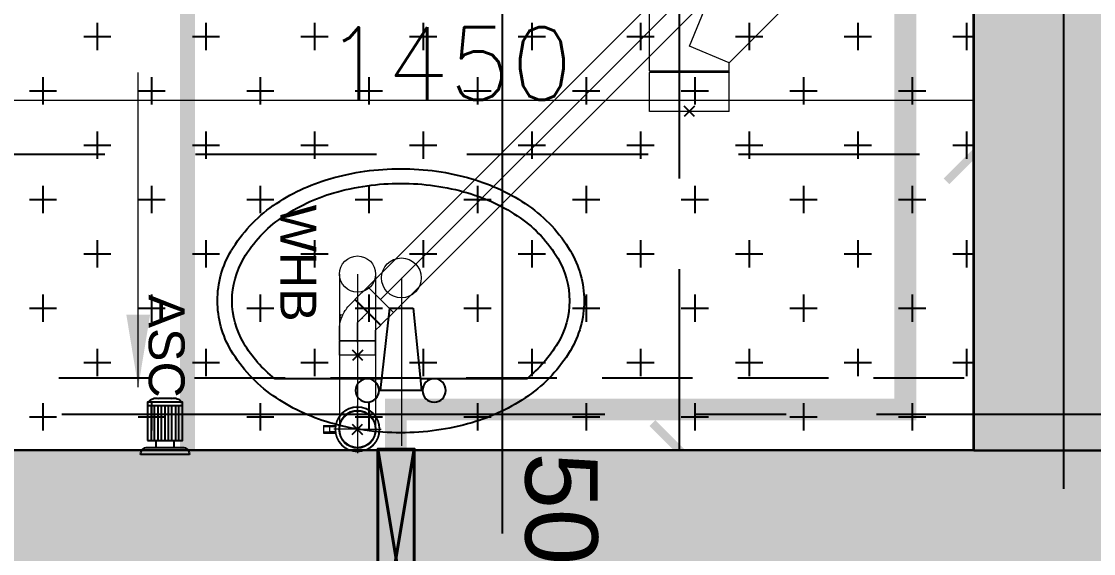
# Model space of a CAD drawing. Header units: millimetres. Extents: x -414464 to 1686, y -90036 to 108605.
# Drawn here: x -116431 to -114950, y -62607 to -61873 of the extents above; entities that cross this region are included whole.
import ezdxf

# ---------------------------------------------------------------- set-up
doc = ezdxf.new("R2010")
doc.units = ezdxf.units.MM
doc.header["$LTSCALE"] = 1000
doc.header["$MEASUREMENT"] = 0
for name, pattern in [('$1$AUDIT_D_120904163729-0', [0]), ('$36$HIDDEN', [0.375, 0.25, -0.125]), ('2BHK-A - FRONT$1$AUDIT_D_120904163729-0', [0]), ('2BHK-A - FRONT$1$HIDDEN', [0.375, 0.25, -0.125]), ('AUDIT_D_120904163729-0', [0]), ('T8(T9 IS SIMILAR) - DIMENSION & TEXTING$1$( Hidden )', [0.375, 0.25, -0.125]), ('T8(T9 IS SIMILAR) - DIMENSION & TEXTING$1$1', [0]), ('T8(T9 IS SIMILAR) - DIMENSION & TEXTING$1$3BHK-D$0$HIDDEN', [0.375, 0.25, -0.125]), ('T8(T9 IS SIMILAR) - DIMENSION & TEXTING$1$AUDIT_D_120904163729-0', [0]), ('T8(T9 IS SIMILAR) - DIMENSION & TEXTING$1$CENTERX2', [101.6, 63.5, -12.7, 12.7, -12.7]), ('T8(T9 IS SIMILAR) - DIMENSION & TEXTING$1$HIDDEN', [0.375, 0.25, -0.125]), ('T8_REFUGE COLUMNS$1$CENTER2', [1.125, 0.75, -0.125, 0.125, -0.125])]:
    doc.linetypes.add(name, pattern=pattern)
doc.layers.get('0').update_dxf_attribs({"linetype": 'AUDIT_D_120904163729-0'})
for name, color, linetype in [('$0$A-HATCH -160', 251, '$1$AUDIT_D_120904163729-0'), ('$21$A-DIMENSIONS', 2, '$36$HIDDEN'), ('2BHK-A - FRONT$1$$0$LEDGE WALL', 5, 'Continuous'), ('2BHK-A - FRONT$1$A-HATCH -160', 251, '2BHK-A - FRONT$1$AUDIT_D_120904163729-0'), ('2BHK-A - FRONT$1$A-SANITARY', 2, 'Continuous'), ('2BHK-A - FRONT$1$A-TOI SUNK 50MM', 8, 'Continuous'), ('a-rcc', 3, 'Continuous'), ('T8(T9 IS SIMILAR) - DIMENSION & TEXTING$1$A-DIMENSIONS', 2, 'T8(T9 IS SIMILAR) - DIMENSION & TEXTING$1$HIDDEN'), ('T8(T9 IS SIMILAR) - DIMENSION & TEXTING$1$A-FIRE FIGHTING', 7, 'T8(T9 IS SIMILAR) - DIMENSION & TEXTING$1$AUDIT_D_120904163729-0'), ('T8(T9 IS SIMILAR) - DIMENSION & TEXTING$1$A-PLUMBING', 7, 'T8(T9 IS SIMILAR) - DIMENSION & TEXTING$1$AUDIT_D_120904163729-0'), ('T8(T9 IS SIMILAR) - DIMENSION & TEXTING$1$KITCHEN BLOCK', 255, 'Continuous'), ('T8(T9 IS SIMILAR) - DIMENSION & TEXTING$1$pl-110 dia soil pipe', 1, 'Continuous'), ('T8(T9 IS SIMILAR) - DIMENSION & TEXTING$1$U-TI-BOILER', 1, 'T8(T9 IS SIMILAR) - DIMENSION & TEXTING$1$1'), ('T8(T9 IS SIMILAR) - DIMENSION & TEXTING$1$U-TI-TEXT', 7, 'Continuous'), ('T8(T9 IS SIMILAR) - DIMENSION & TEXTING$1$U-TI-WS', 5, 'Continuous'), ('T8(T9 IS SIMILAR)$1$$6$a-beam 2', 50, 'Continuous'), ('T8_REFUGE COLUMNS$1$A-CENTERLINE', 193, 'T8_REFUGE COLUMNS$1$CENTER2'), ('T8_REFUGE COLUMNS$1$A-RCC COLS', 3, 'Continuous'), ('T8_TYPICAL COLUMNS$1$A-RCC COLS', 3, 'Continuous')]:
    doc.layers.add(name, color=color, linetype=linetype)
for name, color, linetype, lineweight in [('2BHK-A - FRONT$1$a-TOI-fixtures', 251, 'Continuous', 0), ('T8(T9 IS SIMILAR) - DIMENSION & TEXTING$1$pl-50dia waste pie', 6, 'Continuous', 0), ('T8(T9 IS SIMILAR) - DIMENSION & TEXTING$1$pl-50dia waste pipe1', 6, 'Continuous', 0), ('T8(T9 IS SIMILAR) - DIMENSION & TEXTING$1$R0-18-10-2014-T1-1st Podium Floor Plan$0$Text', 2, 'Continuous', 0), ('T8(T9 IS SIMILAR) - DIMENSION & TEXTING$1$U-IPD-WS-FIRE', 1, 'Continuous', 40), ('T8(T9 IS SIMILAR) - DIMENSION & TEXTING$1$U-IPD-WS-TEXT', 7, 'Continuous', 0), ('T8(T9 IS SIMILAR)$1$D&W', 8, 'Continuous', 25)]:
    doc.layers.add(name, color=color, linetype=linetype, lineweight=lineweight)
for name, color, linetype, lineweight, true_color in [('T8(T9 IS SIMILAR) - DIMENSION & TEXTING$1$GEB-BEZUG', 2, 'Continuous', 25, 0xffff00), ('T8(T9 IS SIMILAR) - DIMENSION & TEXTING$1$U-IPD-SP-SLEV-50', 7, 'T8(T9 IS SIMILAR) - DIMENSION & TEXTING$1$3BHK-D$0$HIDDEN', 40, 0x2f0dd9), ('T8_REFUGE COLUMNS$1$COL-HATCH', 7, 'Continuous', 25, 0xa3a3a3), ('T8_TYPICAL COLUMNS$1$$0$COL-HATCH', 7, 'Continuous', 25, 0xa3a3a3)]:
    doc.layers.add(name, color=color, linetype=linetype, lineweight=lineweight, true_color=true_color)
doc.styles.add('T8(T9 IS SIMILAR) - DIMENSION & TEXTING$1$arial', font='sanss___.ttf')
doc.styles.add('T8(T9 IS SIMILAR) - DIMENSION & TEXTING$1$Romans 1', font='romans.shx', dxfattribs={"height": 100})
doc.styles.add('T8(T9 IS SIMILAR) - DIMENSION & TEXTING$1$Tahoma', font='tahoma.ttf')
doc.dimstyles.new('T8(T9 IS SIMILAR) - DIMENSION & TEXTING$1$ALPINE S', dxfattribs={"dimscale": 0, "dimtxt": 100, "dimasz": 75, "dimexe": 0, "dimexo": 0, "dimgap": 75, "dimtad": 1, "dimdec": 0, "dimzin": 0, "dimdsep": 46, "dimtxsty": 'T8(T9 IS SIMILAR) - DIMENSION & TEXTING$1$Romans 1', "dimblk": 'T8(T9 IS SIMILAR) - DIMENSION & TEXTING$1$_ArchTick', "dimcen": 0.09, "dimclrd": 256, "dimclre": 256, "dimclrt": 7, "dimadec": 0, "dimazin": 0, "dimtfac": 1, "dimtdec": 0, "dimtofl": 0, "dimtmove": 1, "dimatfit": 0, "dimldrblk": 'T8(T9 IS SIMILAR) - DIMENSION & TEXTING$1$_Open90', "dimfxl": 1, "dimtolj": 1, "dimtzin": 0, "dimarcsym": 0})
doc.dimstyles.new('T8(T9 IS SIMILAR) - DIMENSION & TEXTING$1$SAMATA STD', dxfattribs={"dimtxt": 100, "dimasz": 50, "dimexe": 50, "dimexo": 50, "dimgap": 10, "dimtad": 0, "dimdec": 0, "dimrnd": 5, "dimzin": 0, "dimdsep": 46, "dimtxsty": 'T8(T9 IS SIMILAR) - DIMENSION & TEXTING$1$Tahoma', "dimblk": 'T8(T9 IS SIMILAR) - DIMENSION & TEXTING$1$_Origin2', "dimcen": -50, "dimdle": 50, "dimclrd": 7, "dimclre": 7, "dimclrt": 7, "dimadec": 0, "dimazin": 0, "dimtfac": 1, "dimtdec": 0, "dimtmove": 1, "dimatfit": 3, "dimfxl": 150, "dimtfill": 1, "dimtolj": 1, "dimtzin": 0, "dimlwd": -1, "dimlwe": -1, "dimarcsym": 0})

# ---------------------------------------------------------------- blocks, each defined once
blk = doc.blocks.new('T8_REFUGE COLUMNS')
at = {"layer": 'T8_REFUGE COLUMNS$1$COL-HATCH', "linetype": 'ByBlock'}
h = blk.add_hatch(color=256, dxfattribs=at)
h.dxf.hatch_style = 1
h.paths.add_polyline_path([(1202942.1, -5723474.9), (1202692.1, -5723474.9), (1202692.1, -5721674.9), (1202942.1, -5721674.9)])
at = {"layer": 'T8_REFUGE COLUMNS$1$A-CENTERLINE'}
for p, q in [((1202642.1, -5728808.5), (1202642.1, -5698573.6)), ((1217370.3, -5721799.9), (1182156.9, -5721799.9)), ((1217431.8, -5722574.9), (1182156.9, -5722574.9))]:
    blk.add_line(p, q, dxfattribs=at)
at = {"layer": 'T8_REFUGE COLUMNS$1$A-RCC COLS', "linetype": 'ByBlock'}
blk.add_lwpolyline([(1202942.1, -5723474.9), (1202692.1, -5723474.9), (1202692.1, -5721674.9), (1202942.1, -5721674.9)], close=True, dxfattribs=at)
blk = doc.blocks.new('T8_TYPICAL COLUMNS')
at = {"layer": 'T8_TYPICAL COLUMNS$1$$0$COL-HATCH', "linetype": 'ByBlock'}
h = blk.add_hatch(color=256, dxfattribs=at)
h.dxf.hatch_style = 1
h.paths.add_polyline_path([(1200282.2, -5721924), (1202692.3, -5721924), (1202692.3, -5721674), (1200282.2, -5721674)])
h.paths.add_polyline_path([(1209852.3, -5721674), (1212262.3, -5721674), (1212262.3, -5721924), (1209852.3, -5721924)])
at = {"layer": 'T8_TYPICAL COLUMNS$1$A-RCC COLS', "linetype": 'ByBlock'}
blk.add_lwpolyline([(1200282.2, -5721924), (1202692.3, -5721924), (1202692.3, -5721674), (1200282.2, -5721674)], close=True, dxfattribs=at)
blk.add_blockref('T8_REFUGE COLUMNS', (0, 0), dxfattribs=at)
blk = doc.blocks.new('2BHK-A - FRONT$1$WB1')
at = {"layer": '2BHK-A - FRONT$1$A-SANITARY', "color": 0, "ltscale": 1000}
for p, q in [((190074.4, -1779394.5), (190063, -1779507.9)), ((190106.8, -1779394.5), (190119.9, -1779507.9)), ((189917.5, -1779491.7), (190064.6, -1779491.7)), ((190118, -1779491.7), (190265.4, -1779491.7)), ((190061.5, -1779507.9), (190121.4, -1779507.9))]:
    blk.add_line(p, q, dxfattribs=at)
at = {"layer": '2BHK-A - FRONT$1$A-SANITARY', "color": 0}
blk.add_line((190106.8, -1779394.5), (190074.4, -1779394.5), dxfattribs=at)
for centre, major_axis, start_param, end_param in [((190091.4, -1779555.7), (-92.6, 341.5), 6.018375, 6.298924), ((190091.4, -1779555.7), (-92.6, 341.5), 5.737826, 6.018375), ((190067.1, -1779471.3), (-69.6, 256.7), 0.015739, 0.342992), ((190091.4, -1779555.7), (-87.3, 322), 6.018375, 6.298924), ((190091.4, -1779555.7), (-87.3, 322), 5.737826, 6.018375), ((190115.8, -1779471.3), (-69.6, 256.7), 5.410573, 5.737826), ((190067.1, -1779471.3), (-64.3, 237.2), 0.015739, 0.342992), ((190115.8, -1779471.3), (-64.3, 237.2), 5.410573, 5.737826), ((190030, -1779417.8), (-52.6, 193.9), 0.342992, 0.768932), ((190152.9, -1779417.8), (-52.6, 193.9), 4.984633, 5.410573), ((190030, -1779417.8), (-47.3, 174.4), 0.342992, 0.768932), ((190152.9, -1779417.8), (-47.3, 174.4), 4.984633, 5.410573), ((189973.2, -1779384.1), (-35.3, 130.2), 0.768932, 1.305986), ((189973.2, -1779384.1), (-30, 110.7), 0.768932, 1.305986), ((190209.6, -1779384.1), (-30, 110.7), 4.447579, 4.984633), ((190209.6, -1779384.1), (-35.3, 130.2), 4.447579, 4.984633), ((189973.2, -1779384.1), (-35.3, 130.2), 1.305986, 1.84304), ((189973.2, -1779384.1), (-30, 110.7), 1.305986, 1.84304), ((190209.6, -1779384.1), (-30, 110.7), 3.910525, 4.447579), ((190209.6, -1779384.1), (-35.3, 130.2), 3.910525, 4.447579), ((190030, -1779350.3), (-47.3, 174.4), 1.84304, 2.20494), ((190152.9, -1779350.3), (-47.3, 174.4), 3.548625, 3.910525), ((190030, -1779350.3), (-52.6, 193.9), 1.84304, 2.268981), ((190152.9, -1779350.3), (-52.6, 193.9), 3.484585, 3.910525), ((190045.3, -1779507.9), (-4.2, 15.6), 6.018375, 12.30156), ((190137.6, -1779507.9), (-4.2, 15.6), 6.018375, 12.30156), ((190067.1, -1779296.9), (-69.6, 256.7), 2.268981, 2.596234), ((190115.8, -1779296.9), (-69.6, 256.7), 3.157331, 3.484585), ((190091.4, -1779212.5), (-92.6, 341.5), 2.596234, 2.876783), ((190091.4, -1779212.5), (-92.6, 341.5), 2.876783, 3.157331)]:
    blk.add_ellipse(centre, major_axis=major_axis, ratio=1, start_param=start_param, end_param=end_param, dxfattribs=at)
blk = doc.blocks.new('2BHK-A - FRONT')
at = {"layer": '2BHK-A - FRONT$1$A-HATCH -160', "linetype": 'ByBlock'}
h = blk.add_hatch(dxfattribs=at)
h.set_pattern_fill('ANSI32', color=256, scale=150)
h.set_pattern_definition([(45, (0, -0.55), (-39.77475644, 39.77475644), []), (45, (26.517, -0.55), (-39.77475644, 39.77475644), [])])
h.paths.add_polyline_path([(1145269.9, -5728524.2), (1145269.9, -5728684.2), (1144639.8, -5728684.2), (1144639.8, -5726829.5), (1144799.8, -5726829.5), (1144799.8, -5728524.2)])
h.paths.add_polyline_path([(1148934.5, -5727449.8), (1148934.5, -5727609.8), (1147999.5, -5727609.8), (1147999.5, -5727009.5), (1148159.5, -5727009.5), (1148159.5, -5727449.8)])
h.paths.add_polyline_path([(1147999.5, -5728684.2), (1147999.5, -5728524.2), (1147369.9, -5728524.2), (1147369.9, -5728684.2)])
edge = h.paths.add_edge_path()
edge.add_line((1151334.5, -5727449.8), (1151779.5, -5727449.8))
edge.add_line((1151779.5, -5727449.8), (1151779.5, -5727609.8))
edge.add_line((1151704.5, -5727609.8), (1151334.5, -5727609.8))
edge.add_line((1151334.5, -5727609.8), (1151334.5, -5727449.8))
h.paths.add_polyline_path([(1146264.5, -5719573.8), (1146424.5, -5719573.8), (1146424.5, -5719224.6), (1146264.5, -5719224.6)])
h.paths.add_polyline_path([(1145549.4, -5721834.4), (1145788.9, -5721834.4), (1145790, -5721674.6), (1145549.4, -5721674.6)])
h.paths.add_polyline_path([(1145949.5, -5721924.2), (1145949.5, -5722524.6), (1145789.5, -5722524.6), (1145789.5, -5721924.2)])
h.paths.add_polyline_path([(1144599.5, -5721924.6), (1144759.5, -5721924.6), (1144762, -5722524.6), (1144602, -5722524.6)])
h.paths.add_polyline_path([(1144599.5, -5723474.6), (1144599.5, -5723174.6), (1144759.5, -5723174.6), (1144759.5, -5723314.6), (1145789.5, -5723314.6), (1145789.5, -5723174.6), (1145949.5, -5723174.6), (1145949.5, -5723474.2)])
at = {"layer": '2BHK-A - FRONT$1$A-TOI SUNK 50MM'}
h = blk.add_hatch(dxfattribs=at)
h.set_pattern_fill('CROSS', color=256, scale=300, style=0)
h.set_pattern_definition([(0, (0, -0.9), (75, 75), [37.5, -112.5]), (90, (18.75, -19.65), (-75, 75), [37.5, -112.5])])
h.paths.add_polyline_path([(1142149.5, -5723374.6), (1144599.5, -5723374.6), (1144599.5, -5721924.9), (1142149.5, -5721924.9)])
h.paths.add_polyline_path([(1148199.2, -5723374.6), (1145949.5, -5723374.6), (1145949.5, -5721924.9), (1148199.2, -5721924.9)])
at = {"layer": '2BHK-A - FRONT$1$$0$LEDGE WALL', "linetype": '2BHK-A - FRONT$1$HIDDEN', "ltscale": 0.5}
blk.add_line((1148099.2, -5723374.6), (1148099.2, -5721924.9), dxfattribs=at)
at = {"layer": '2BHK-A - FRONT$1$A-TOI SUNK 50MM'}
blk.add_lwpolyline([(1148199.2, -5723374.6), (1145949.5, -5723374.6), (1145949.5, -5721924.9), (1148199.2, -5721924.9)], close=True, dxfattribs=at)
at = {"layer": '2BHK-A - FRONT$1$a-TOI-fixtures'}
blk.add_line((1147715.8, -5723375.9), (1147716, -5721924.9), dxfattribs=at)
at = {"layer": '2BHK-A - FRONT$1$a-TOI-fixtures', "extrusion": (-3.53358e-09, 2.53027e-07, 1)}
blk.add_line((1147961.3, -5722714.2, 0), (1148192.9, -5722714.2, 0), dxfattribs=at)
blk.add_circle((1147961.3, -5722714.2, -1.5), 27.5, dxfattribs=at)
at = {"layer": '2BHK-A - FRONT$1$a-TOI-fixtures', "extrusion": (-8.33267e-18, 2.28211e-17, -1), "zscale": -1, "rotation": 270.0082880866066}
blk.add_blockref('2BHK-A - FRONT$1$WB1', (631363.7, -5532366.2, 0), dxfattribs=at)
blk = doc.blocks.new('T8(T9 IS SIMILAR) - DIMENSION & TEXTING$1$_ArchTick')
at = {"color": 0, "linetype": 'ByBlock', "const_width": 0.15}
blk.add_lwpolyline([(-0.5, -0.5), (0.5, 0.5)], dxfattribs=at)
blk = doc.blocks.new('*D1503')
at = {"layer": 'T8(T9 IS SIMILAR) - DIMENSION & TEXTING$1$A-DIMENSIONS', "linetype": 'T8(T9 IS SIMILAR) - DIMENSION & TEXTING$1$HIDDEN', "lineweight": -2, "transparency": 16777216}
for p, q in [((1200442.3, -5721924.4), (1200442.3, -5722330.4)), ((1202692, -5721924.4), (1202692, -5722330.4))]:
    blk.add_line(p, q, dxfattribs=at)
at = {"layer": 'T8(T9 IS SIMILAR) - DIMENSION & TEXTING$1$A-DIMENSIONS', "lineweight": -2, "transparency": 16777216}
blk.add_line((1202692, -5722330.4), (1200442.3, -5722330.4), dxfattribs=at)
at = {"layer": 'T8(T9 IS SIMILAR) - DIMENSION & TEXTING$1$A-DIMENSIONS', "linetype": 'ByBlock', "lineweight": -2, "transparency": 16777216, "xscale": 75, "yscale": 75, "zscale": 75, "rotation": 180}
blk.add_blockref('T8(T9 IS SIMILAR) - DIMENSION & TEXTING$1$_ArchTick', (1200442.3, -5722330.4), dxfattribs=at)
at = {"layer": 'T8(T9 IS SIMILAR) - DIMENSION & TEXTING$1$A-DIMENSIONS', "linetype": 'ByBlock', "lineweight": -2, "transparency": 16777216, "xscale": 75, "yscale": 75, "zscale": 75}
blk.add_blockref('T8(T9 IS SIMILAR) - DIMENSION & TEXTING$1$_ArchTick', (1202692, -5722330.4), dxfattribs=at)
at = {"layer": 'T8(T9 IS SIMILAR) - DIMENSION & TEXTING$1$A-DIMENSIONS', "color": 7, "linetype": 'ByBlock', "transparency": 16777216, "insert": (1201567.1, -5722205.4), "char_height": 100, "attachment_point": 5, "style": 'T8(T9 IS SIMILAR) - DIMENSION & TEXTING$1$Romans 1'}
blk.add_mtext('\\A1;2250', dxfattribs=at)
blk = doc.blocks.new('T8(T9 IS SIMILAR) - DIMENSION & TEXTING$1$_Open90')
at = {"color": 0, "linetype": 'ByBlock', "lineweight": -2}
for p, q in [((-0.5, 0.5), (0, 0)), ((0, 0), (-1, 0)), ((0, 0), (-0.5, -0.5))]:
    blk.add_line(p, q, dxfattribs=at)
blk = doc.blocks.new('*D1504')
at = {"layer": 'T8(T9 IS SIMILAR) - DIMENSION & TEXTING$1$A-DIMENSIONS', "lineweight": -2, "transparency": 16777216}
blk.add_line((1202283.3, -5723374), (1202283.3, -5721924.4), dxfattribs=at)
at = {"layer": 'T8(T9 IS SIMILAR) - DIMENSION & TEXTING$1$A-DIMENSIONS', "linetype": 'ByBlock', "lineweight": -2, "transparency": 16777216, "xscale": 75, "yscale": 75, "zscale": 75}
for p, rotation in [((1202283.3, -5721924.4), 90), ((1202283.3, -5723374), 270)]:
    blk.add_blockref('T8(T9 IS SIMILAR) - DIMENSION & TEXTING$1$_ArchTick', p, dxfattribs=dict(at, rotation=rotation))
at = {"layer": 'T8(T9 IS SIMILAR) - DIMENSION & TEXTING$1$A-DIMENSIONS', "color": 7, "linetype": 'ByBlock', "transparency": 16777216, "insert": (1202158.3, -5722649.2), "char_height": 100, "attachment_point": 5, "rotation": 90, "style": 'T8(T9 IS SIMILAR) - DIMENSION & TEXTING$1$Romans 1'}
blk.add_mtext('\\A1;1450', dxfattribs=at)
blk = doc.blocks.new('T8(T9 IS SIMILAR) - DIMENSION & TEXTING$1$A$C7A147FD6')
at = {"layer": 'T8(T9 IS SIMILAR) - DIMENSION & TEXTING$1$U-IPD-SP-SLEV-50', "linetype": 'ByBlock', "elevation": -0.6}
blk.add_lwpolyline([(-4762, -7322.9), (-4462, -7322.9), (-4462, -7372.9), (-4762, -7372.9), (-4762, -7322.9), (-4462, -7372.9), (-4762, -7372.9), (-4462, -7322.9)], dxfattribs=at)
at = {"layer": 'T8(T9 IS SIMILAR) - DIMENSION & TEXTING$1$U-IPD-WS-FIRE', "color": 92, "linetype": 'T8(T9 IS SIMILAR) - DIMENSION & TEXTING$1$( Hidden )', "ltscale": 2, "true_color": 0x00d200, "const_width": 30, "elevation": -0.6}
blk.add_lwpolyline([(-6234.2, -6644.8), (-4816.4, -6644.8), (-4816.4, -7348.4), (-4446.6, -7348.4), (-4446.6, -8112.8), (-4197.7, -8112.1)], dxfattribs=at)
at = {"layer": 'T8(T9 IS SIMILAR) - DIMENSION & TEXTING$1$U-IPD-WS-TEXT', "insert": (-4757.1, -7069.4, -1), "char_height": 100, "attachment_point": 1, "rotation": 359.9999, "style": 'T8(T9 IS SIMILAR) - DIMENSION & TEXTING$1$arial'}
blk.add_mtext_dynamic_manual_height_columns('50MM%%C SLEEVE', width=1876.047, gutter_width=0.75, heights=[0], dxfattribs=at)
blk = doc.blocks.new('T8(T9 IS SIMILAR) - DIMENSION & TEXTING$1$Einfügepunkt')
at = {"layer": 'T8(T9 IS SIMILAR) - DIMENSION & TEXTING$1$GEB-BEZUG'}
for p, q in [((-7.1, -7.1), (7.1, 7.1)), ((-7.1, 7.1), (7.1, -7.1))]:
    blk.add_line(p, q, dxfattribs=at)
blk = doc.blocks.new('T8(T9 IS SIMILAR) - DIMENSION & TEXTING$1$367.135.16.1_A')
at = {"lineweight": 13, "ltscale": 25}
for p, q in [((-55, 251.1), (-55, 270)), ((-55, 270), (55, 270)), ((55, 251.1), (55, 270)), ((-166.2, 178.4), (-88.4, 256.2)), ((-88.4, 256.2), (-75, 242.8)), ((-75, 242.8), (-152.8, 165)), ((-151.3, 163.5), (-73.5, 241.3)), ((-75, 241.3), (-151.3, 165)), ((-75, 241.3), (-75, 242.8)), ((-75, 241.3), (-73.5, 241.3)), ((-73.5, 241.3), (-55, 222.8)), ((-53.9, 250), (-55, 251.1)), ((55, 251.1), (-55, 251.1)), ((-53.9, 250), (-55, 248.9)), ((-55, 222.8), (-55, 248.9)), ((-55, 248.9), (55, 248.9)), ((53.9, 250), (-53.9, 250)), ((53.9, 250), (55, 251.1)), ((53.9, 250), (55, 248.9)), ((55, 56.1), (55, 248.9)), ((0, 90), (-55, 222.8)), ((-166.2, 178.4), (-152.8, 165)), ((-151.3, 165), (-152.8, 165)), ((-151.3, 165), (-151.3, 163.5)), ((-151.3, 163.5), (-55, 67.2)), ((-55, 67.2), (0, 90)), ((-55, 56.1), (-55, 67.2)), ((-53.9, 55), (-55, 56.1)), ((55, 56.1), (-55, 56.1)), ((-53.9, 55), (-55, 53.9)), ((-55, 0), (-55, 53.9)), ((-55, 53.9), (55, 53.9)), ((-53.9, 55), (53.9, 55)), ((53.9, 55), (55, 56.1)), ((53.9, 55), (55, 53.9)), ((55, 0), (55, 53.9)), ((-55, 0), (55, 0))]:
    blk.add_line(p, q, dxfattribs=at)
blk.add_blockref('T8(T9 IS SIMILAR) - DIMENSION & TEXTING$1$Einfügepunkt', (0, 0), dxfattribs=at)
blk = doc.blocks.new('T8(T9 IS SIMILAR) - DIMENSION & TEXTING$1$361.771.16.1_G')
at = {"lineweight": 13, "ltscale": 25}
for p, q in [((0, 0), (0, 32.8)), ((-47, 5.2), (-30.6, 5.2)), ((-47, -5.2), (-47, 5.2)), ((-47, 3.7), (-30.8, 3.7)), ((-38, 3.7), (-38, -3.8)), ((-30.8, 3.7), (-38, 3.7)), ((-47, -3.7), (-30.8, -3.7)), ((-47, -5.2), (-30.6, -5.2)), ((-38, -3.8), (-30.8, -3.8)), ((0, 0), (-32.8, 0)), ((0, 0), (0, -32.8)), ((0, 0), (32.8, 0))]:
    blk.add_line(p, q, dxfattribs=at)
for radius in [31, 30.3, 26, 25]:
    blk.add_circle((0, 0), radius, dxfattribs=at)
blk.add_blockref('T8(T9 IS SIMILAR) - DIMENSION & TEXTING$1$Einfügepunkt', (0, 0), dxfattribs=at)
blk = doc.blocks.new('T8(T9 IS SIMILAR) - DIMENSION & TEXTING$1$361.045.16.1_A')
at = {"ltscale": 25}
for p, q in [((-49.5, 14.1), (-14.1, 49.5)), ((3.2, 32.2), (-14.1, 49.5)), ((3.2, 32.2), (-32.2, -3.2)), ((-31.5, -3.9), (3.9, 31.5)), ((3.2, 31.5), (-31.5, -3.2)), ((3.2, 31.5), (3.2, 32.2)), ((3.2, 31.5), (3.9, 31.5)), ((10.4, 25), (3.9, 31.5)), ((-13.8, 13.8), (-15.6, 15.6)), ((-32.2, -3.2), (-49.5, 14.1)), ((0, 0), (-13.8, 13.8)), ((-5.6, 5.6), (-7.3, 7.3)), ((0, -10.4), (0, 0)), ((23.4, 11.3), (20.3, 10.9)), ((24.5, 8.5), (22, 6.6)), ((23.4, 11.3), (24.5, 8.5)), ((-31.5, -3.2), (-32.2, -3.2)), ((-31.5, -3.2), (-31.5, -3.9)), ((-25, -10.4), (-31.5, -3.9)), ((-25, -24.5), (-25, -10.4)), ((0, -24.5), (0, -10.4)), ((25, -24.5), (25, -10.4)), ((-24.5, -25), (-25, -24.5)), ((25, -24.5), (-25, -24.5)), ((-24.5, -25), (-25, -25.5)), ((-25, -45), (-25, -25.5)), ((-25, -25.5), (25, -25.5)), ((-24.5, -25), (24.5, -25)), ((0, -27), (0, -24.5)), ((24.5, -25), (25, -24.5)), ((24.5, -25), (25, -25.5)), ((25, -45), (25, -25.5)), ((0, -45), (0, -42.5)), ((-25, -45), (25, -45)), ((0, -45), (-2.5, -45)), ((0, -45), (0, -47.5)), ((0, -45), (2.5, -45))]:
    blk.add_line(p, q, dxfattribs=at)
for start, end in [(25.1575, 45), (0, 19.8425)]:
    blk.add_arc((-25, -10.4), 50, start, end, dxfattribs=at)
blk.add_open_spline([(22, 6.6), (22, 6.6), (22, 6.6), (22, 6.8), (21.9, 6.9), (21.8, 7.2), (21.7, 7.4), (21.5, 7.8), (21.4, 8), (21.3, 8.3), (21.2, 8.5), (21.1, 8.8), (21, 8.9), (20.9, 9.3), (20.8, 9.4), (20.7, 9.8), (20.6, 10.1), (20.4, 10.5), (20.4, 10.6), (20.3, 10.8), (20.3, 10.9), (20.3, 10.9)], degree=3, knots=[-0.7326885, -0.7326885, -0.7326885, -0.7326885, -0.6703276, -0.6703276, -0.5851203, -0.5851203, -0.4924215, -0.4924215, -0.4253679, -0.4253679, -0.3759063, -0.3759063, -0.3289293, -0.3289293, -0.2716255, -0.2716255, -0.1856359, -0.1856359, -0.0935578, -0.0935578, 0, 0, 0, 0], dxfattribs=at)
blk.add_blockref('T8(T9 IS SIMILAR) - DIMENSION & TEXTING$1$Einfügepunkt', (0, -45), dxfattribs=at)
blk = doc.blocks.new('T8(T9 IS SIMILAR) - DIMENSION & TEXTING$1$ASC')
at = {"layer": 'T8(T9 IS SIMILAR) - DIMENSION & TEXTING$1$U-TI-BOILER'}
for points in [[(631187.5649, 41364.6039), (631187.5289, 41364.6039), (631187.5289, 41364.6399), (631187.5289, 41364.6435), (631187.5649, 41364.6435), (631187.5649, 41364.6039)], [(631187.5649, 41364.6399), (631187.5289, 41364.6399)], [(631187.5325, 41364.6039), (631187.5325, 41364.6399)], [(631187.5361, 41364.6399), (631187.5361, 41364.6039)], [(631187.5397, 41364.6039), (631187.5397, 41364.6399)], [(631187.54, 41364.6471), (631187.5537, 41364.6471)], [(631187.5433, 41364.6039), (631187.5433, 41364.6399)], [(631187.5469, 41364.6399), (631187.5469, 41364.6039)], [(631187.5505, 41364.6039), (631187.5505, 41364.6399)], [(631187.5541, 41364.6039), (631187.5541, 41364.6399)], [(631187.5577, 41364.6039), (631187.5577, 41364.6399)], [(631187.5613, 41364.6399), (631187.5613, 41364.6039)], [(631187.5649, 41364.5967), (631187.5289, 41364.5967)], [(631187.5379, 41364.6039), (631187.5379, 41364.5967)], [(631187.5559, 41364.5967), (631187.5559, 41364.6039)], [(631187.5217, 41364.5895), (631187.5721, 41364.5895)]]:
    blk.add_lwpolyline(points, dxfattribs=at)
for centre, radius, start, end in [((631187.5374, 41364.6384), 0.00911, 72.8198, 145.9406), ((631187.5563, 41364.6384), 0.00911, 34.0594, 107.1803), ((631187.5289, 41364.5895), 0.0072, 90, 180), ((631187.5649, 41364.5895), 0.0072, 0, 90)]:
    blk.add_arc(centre, radius, start, end, dxfattribs=at)
blk = doc.blocks.new('T8(T9 IS SIMILAR) - DIMENSION & TEXTING$1$A$C77D62699')
at = {"layer": 'T8(T9 IS SIMILAR) - DIMENSION & TEXTING$1$pl-50dia waste pipe1', "color": 12, "linetype": 'T8(T9 IS SIMILAR) - DIMENSION & TEXTING$1$CENTERX2'}
for p, q in [((-4968.2, -8869.3, 0.6), (-5576.6, -8260.9, 0.6)), ((-5003.4, -8901.1, 0.7), (-4789.3, -8901.1, 0.7))]:
    blk.add_line(p, q, dxfattribs=at)
at = {"layer": 'T8(T9 IS SIMILAR) - DIMENSION & TEXTING$1$pl-50dia waste pipe1'}
for p, q in [((-4950.5, -8851.6, 0.6), (-5520.1, -8282, 0.6)), ((-4985.9, -8887, 0.6), (-5555.5, -8317.4, 0.6)), ((-5003.4, -8876.1, 0.7), (-4789.3, -8876.1, 0.7)), ((-5003.4, -8926.1, 0.7), (-4789.3, -8926.1, 0.7))]:
    blk.add_line(p, q, dxfattribs=at)
at = {"layer": 'T8(T9 IS SIMILAR) - DIMENSION & TEXTING$1$pl-50dia waste pipe1', "ltscale": 0.1}
for centre in [(-5003.4, -8901.1, 0.7), (-4789.3, -8901.1, 0.7)]:
    blk.add_circle(centre, 25, dxfattribs=at)
at = {"layer": 'T8(T9 IS SIMILAR) - DIMENSION & TEXTING$1$U-TI-WS', "lineweight": 40, "ltscale": 0.01, "const_width": 20.5, "elevation": 0.7}
blk.add_lwpolyline([(-7226.9, -8097), (-7442.7, -8097), (-7442.7, -9135.8), (-4754.9, -9135.8)], dxfattribs=at)
at = {"layer": 'T8(T9 IS SIMILAR) - DIMENSION & TEXTING$1$KITCHEN BLOCK', "xscale": -1336.57500664649, "yscale": 1336.575006646491, "zscale": 1336.575006646491, "rotation": 90.00306751171337}
blk.add_blockref('T8(T9 IS SIMILAR) - DIMENSION & TEXTING$1$ASC', (55236955.4, 843623291.5, 0), dxfattribs=at)
at = {"layer": 'T8(T9 IS SIMILAR) - DIMENSION & TEXTING$1$pl-110 dia soil pipe', "ltscale": 0.1, "xscale": -1.00002015893508, "yscale": 1.00002015893508, "zscale": 1.00002015893508, "rotation": 89.99952521063042}
blk.add_blockref('T8(T9 IS SIMILAR) - DIMENSION & TEXTING$1$367.135.16.1_A', (-5227.9, -8443, 0), dxfattribs=at)
at = {"layer": 'T8(T9 IS SIMILAR) - DIMENSION & TEXTING$1$pl-50dia waste pie', "ltscale": 0.1, "xscale": -1.000020158935082, "yscale": 1.000020158935082, "zscale": 1.000020158935082, "rotation": 90}
blk.add_blockref('T8(T9 IS SIMILAR) - DIMENSION & TEXTING$1$361.045.16.1_A', (-4936.4, -8901.1, 0.6), dxfattribs=at)
at = {"layer": 'T8(T9 IS SIMILAR) - DIMENSION & TEXTING$1$pl-50dia waste pie', "xscale": -1.000020158935082, "yscale": 1.000020158935082, "zscale": 1.000020158935082, "rotation": 270}
blk.add_blockref('T8(T9 IS SIMILAR) - DIMENSION & TEXTING$1$361.771.16.1_G', (-4789.2, -8901.2, 0.7), dxfattribs=at)
at = {"layer": 'T8(T9 IS SIMILAR) - DIMENSION & TEXTING$1$U-TI-TEXT', "style": 'T8(T9 IS SIMILAR) - DIMENSION & TEXTING$1$arial'}
for s, p in [('WHB', (-5099.2, -9007.6, 0.8)), ('ASC', (-4975.1, -9189.4, 0.8))]:
    blk.add_text(s, height=49.53, rotation=359.9999, dxfattribs=at).set_placement(p)
blk = doc.blocks.new('T8(T9 IS SIMILAR) - DIMENSION & TEXTING$1$_Origin2')
at = {"color": 0, "linetype": 'ByBlock', "lineweight": -2}
blk.add_line((-0.5, 0), (-1, 0), dxfattribs=at)
for radius in [0.5, 0.25]:
    blk.add_circle((0, 0), radius, dxfattribs=at)
blk = doc.blocks.new('T8(T9 IS SIMILAR) - DIMENSION & TEXTING')
at = {"layer": 'T8(T9 IS SIMILAR) - DIMENSION & TEXTING$1$A-PLUMBING', "linetype": 'ByBlock'}
blk.add_blockref('T8(T9 IS SIMILAR) - DIMENSION & TEXTING$1$A$C77D62699', (1207452.3, -5713874), dxfattribs=at)
at = {"layer": 'T8(T9 IS SIMILAR) - DIMENSION & TEXTING$1$A-FIRE FIGHTING', "linetype": 'ByBlock'}
blk.add_blockref('T8(T9 IS SIMILAR) - DIMENSION & TEXTING$1$A$C7A147FD6', (1207452.3, -5715374), dxfattribs=at)
at = {"layer": 'T8(T9 IS SIMILAR) - DIMENSION & TEXTING$1$A-DIMENSIONS', "linetype": 'ByBlock'}
for base, p1, p2, angle, picture, middle in [((1202283.3, -5721924.4), (1202283.3, -5723374), (1202283.3, -5721924.4), 90, '*D1504', (1202158.3, -5722649.2)), ((1200442.3, -5722330.4), (1202692, -5721924.4), (1200442.3, -5721924.4), 180, '*D1503', (1201567.1, -5722205.4))]:
    dim = blk.add_linear_dim(base=base, p1=p1, p2=p2, angle=angle, dimstyle='T8(T9 IS SIMILAR) - DIMENSION & TEXTING$1$ALPINE S', override={"dimscale": 1, "dimfxl": 5, "dimarcsym": 1}, dxfattribs=at)
    dim.commit()
    dim.dimension.update_dxf_attribs({"geometry": picture, "text_midpoint": middle})
at = {"layer": 'T8(T9 IS SIMILAR) - DIMENSION & TEXTING$1$R0-18-10-2014-T1-1st Podium Floor Plan$0$Text'}
blk.add_leader([(1202604.8, -5723077.9), (1202279.3, -5723077.9), (1202170.8, -5723077.9)], dimstyle='T8(T9 IS SIMILAR) - DIMENSION & TEXTING$1$SAMATA STD', override={"dimscale": 1, "dimasz": 100, "dimclrd": 2, "dimfxlon": 1, "dimarcsym": 1}, dxfattribs=at)
blk = doc.blocks.new('T8(T9 IS SIMILAR)')
at = {"layer": 'T8(T9 IS SIMILAR)$1$D&W', "linetype": 'ByBlock'}
for name, p in [('T8_TYPICAL COLUMNS', (0, 0)), ('2BHK-A - FRONT', (54492.8, -0.4))]:
    blk.add_blockref(name, p, dxfattribs=at)
at = {"layer": 'T8(T9 IS SIMILAR)$1$$6$a-beam 2', "linetype": 'ByBlock'}
blk.add_blockref('T8(T9 IS SIMILAR) - DIMENSION & TEXTING', (0, 0), dxfattribs=at)
blk = doc.blocks.new('A$C48506478')
at = {"layer": '$21$A-DIMENSIONS', "linetype": 'ByBlock'}
blk.add_blockref('T8(T9 IS SIMILAR)', (-1195542.6, 5727884.6), dxfattribs=at)
at = {"layer": '$0$A-HATCH -160', "linetype": 'ByBlock'}
blk.add_blockref('T8(T9 IS SIMILAR) - DIMENSION & TEXTING', (-1195542.6, 5727884.6), dxfattribs=at)

msp = doc.modelspace()

# ---------------------------------------------------------------- block references
at = {"layer": 'a-rcc', "linetype": 'ByBlock', "rotation": 270}
msp.add_blockref('A$C48506478', (-121076, -55315.3, 0), dxfattribs=at)

doc.saveas('drawing.dxf')
